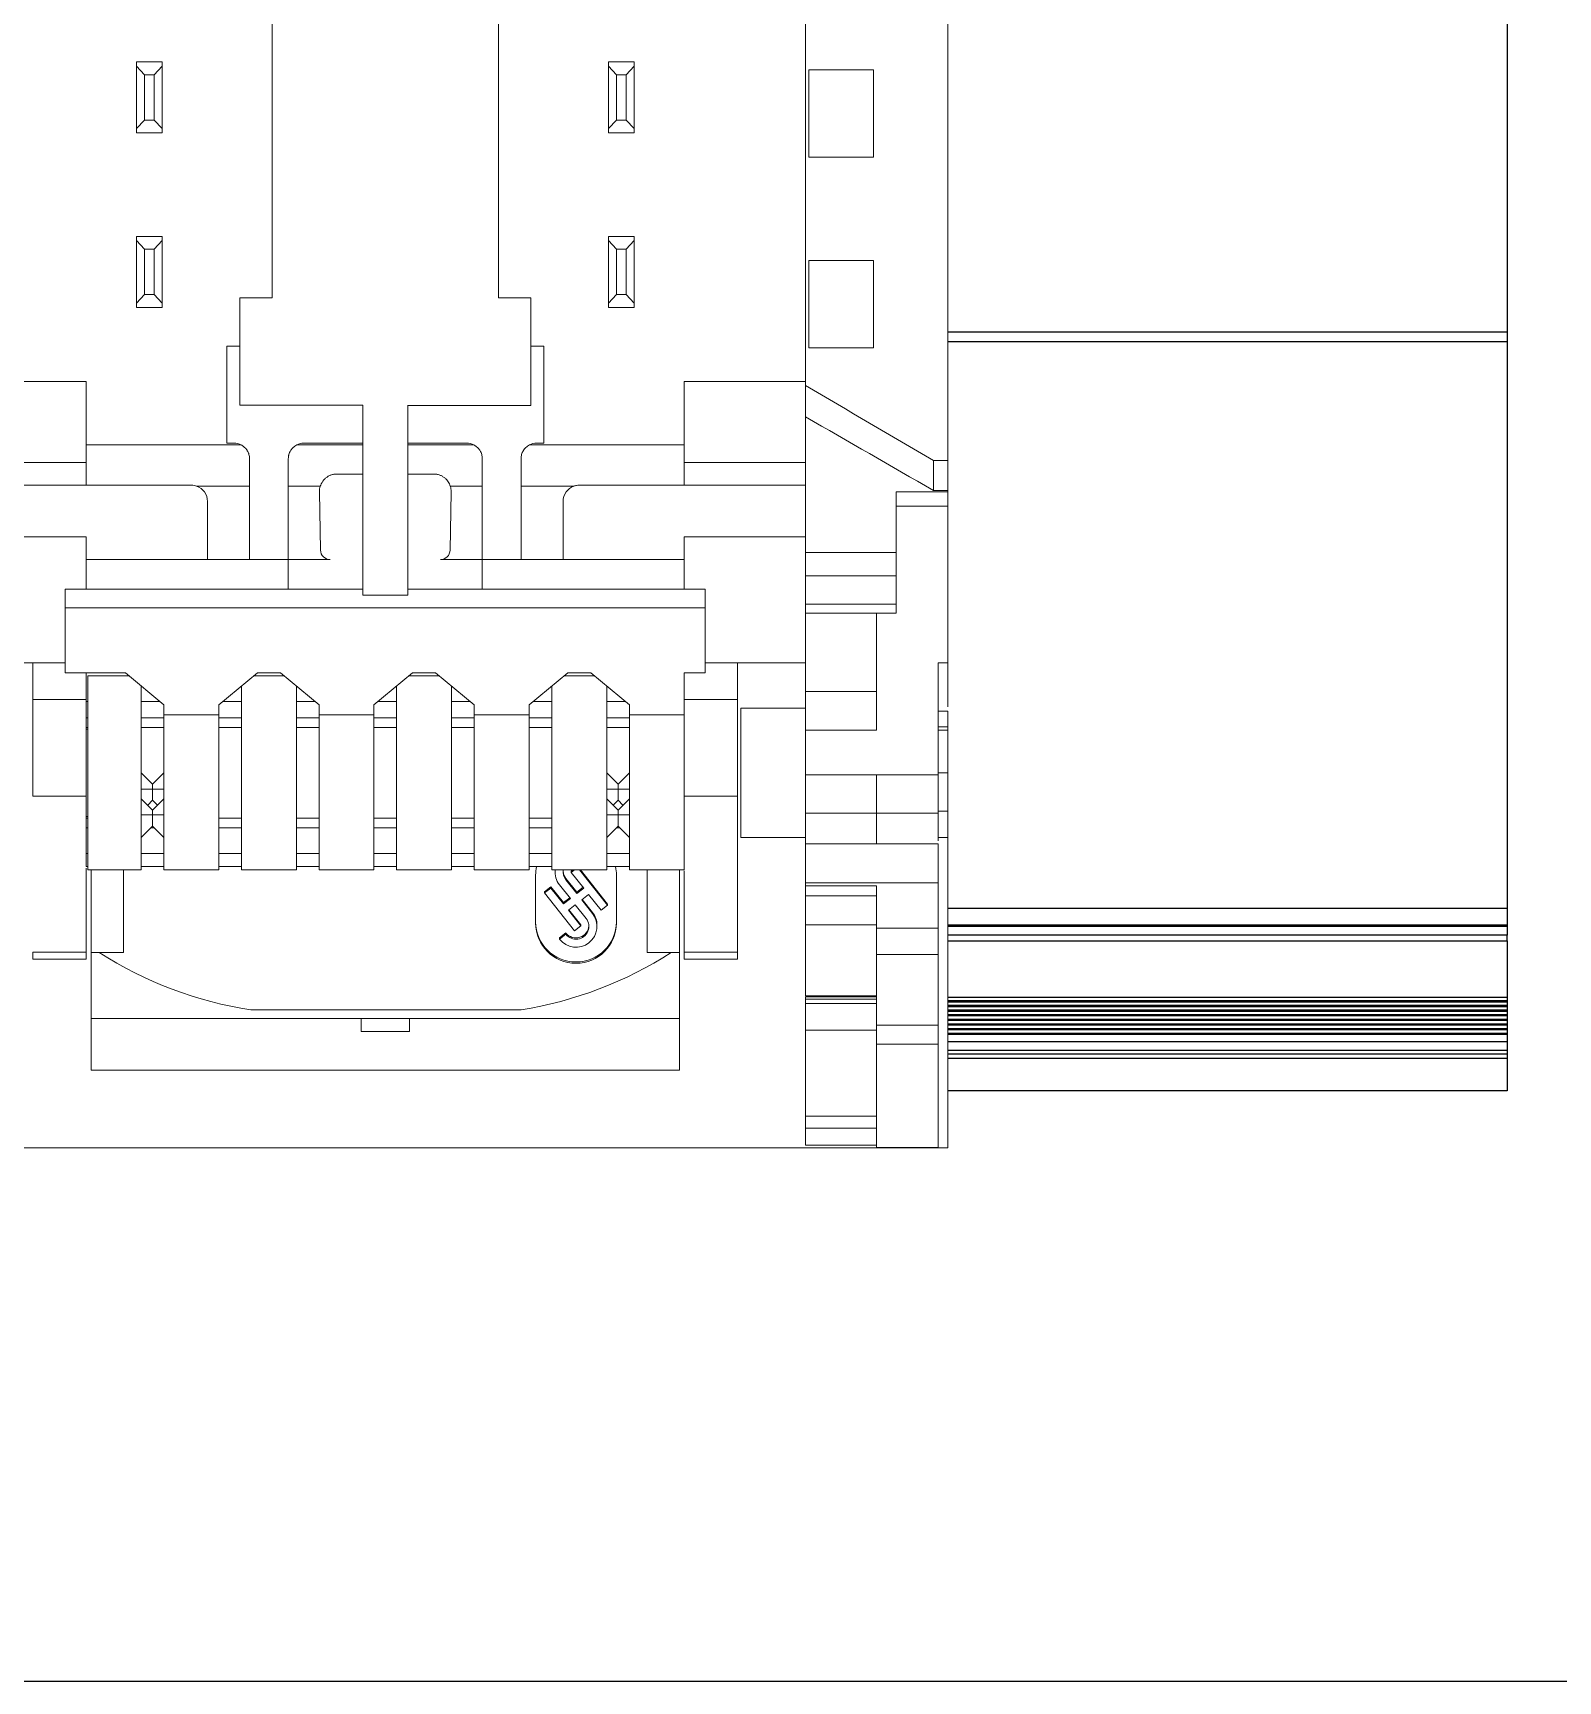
# Model space of a CAD drawing. Header units: millimetres. Extents: x 42151 to 59780, y 37376 to 44547.
# Drawn here: x 48350.3 to 48397.5, y 43154.7 to 43205.7 of the extents above; entities that cross this region are included whole.
import ezdxf

# ---------------------------------------------------------------- set-up
doc = ezdxf.new("R2010")
doc.units = ezdxf.units.MM
doc.set_wipeout_variables(frame=1)
doc.layers.add('000-PI-Oprema', color=30, linetype='Continuous', lineweight=5)
doc.layers.add('002-PI-Kabelska kanalica', color=150, linetype='Continuous')
doc.layers.add('004-PI-DIN Šina', color=3, linetype='Continuous')

# ---------------------------------------------------------------- blocks, each defined once
blk = doc.blocks.new('*U135')
at = {"layer": '002-PI-Kabelska kanalica'}
blk.add_line((-20, -100), (-20, 519), dxfattribs=at)
blk = doc.blocks.new('*U117')
at = {"layer": '004-PI-DIN Šina'}
for p, q in [((297.61, -0.6), (297.61, -50.149)), ((297.61, -50.15), (-241.3, -50.15)), ((297.61, -50.45), (-241.3, -50.45)), ((297.61, -50.15), (297.61, -50.45)), ((297.61, -50.45), (297.61, -67.987)), ((297.61, -67.987), (-241.3, -67.987)), ((297.61, -67.987), (297.61, -68.487)), ((-241.3, -68.487), (297.61, -68.487)), ((297.61, -68.535), (-241.3, -68.535)), ((297.61, -68.808), (-241.3, -68.808)), ((297.61, -68.487), (297.61, -68.535)), ((297.61, -68.535), (297.61, -68.808)), ((297.61, -68.982), (297.61, -68.808)), ((-241.3, -68.982), (297.61, -68.982)), ((297.61, -68.982), (297.61, -70.733)), ((297.61, -70.733), (-241.3, -70.733)), ((297.61, -70.842), (-241.3, -70.842)), ((297.61, -70.844), (-241.3, -70.844)), ((297.61, -70.878), (-241.3, -70.878)), ((297.61, -70.733), (297.61, -70.842)), ((297.61, -70.844), (297.61, -70.842)), ((297.61, -70.844), (297.61, -70.878)), ((297.61, -70.878), (297.61, -70.986)), ((297.61, -70.986), (-241.3, -70.986)), ((297.61, -70.987), (-241.3, -70.987)), ((297.61, -71.021), (-241.3, -71.021)), ((297.61, -71.129), (-241.3, -71.129)), ((297.61, -71.131), (-241.3, -71.131)), ((297.61, -71.165), (-241.3, -71.165)), ((297.61, -71.273), (-241.3, -71.273)), ((297.61, -71.274), (-241.3, -71.274)), ((297.61, -71.308), (-241.3, -71.308)), ((297.61, -70.987), (297.61, -70.986)), ((297.61, -70.987), (297.61, -71.021)), ((297.61, -71.021), (297.61, -71.129)), ((297.61, -71.129), (297.61, -71.131)), ((297.61, -71.131), (297.61, -71.165)), ((297.61, -71.165), (297.61, -71.273)), ((297.61, -71.274), (297.61, -71.273)), ((297.61, -71.274), (297.61, -71.308)), ((297.61, -71.308), (297.61, -71.416)), ((297.61, -71.416), (-241.3, -71.416)), ((297.61, -71.418), (-241.3, -71.418)), ((297.61, -71.452), (-241.3, -71.452)), ((297.61, -71.56), (-241.3, -71.56)), ((297.61, -71.562), (-241.3, -71.562)), ((297.61, -71.595), (-241.3, -71.595)), ((297.61, -71.703), (-241.3, -71.703)), ((297.61, -71.705), (-241.3, -71.705)), ((297.61, -71.739), (-241.3, -71.739)), ((297.61, -71.847), (-241.3, -71.847)), ((297.61, -71.849), (-241.3, -71.849)), ((297.61, -71.883), (-241.3, -71.883)), ((297.61, -71.418), (297.61, -71.416)), ((297.61, -71.418), (297.61, -71.452)), ((297.61, -71.452), (297.61, -71.56)), ((297.61, -71.562), (297.61, -71.56)), ((297.61, -71.562), (297.61, -71.595)), ((297.61, -71.595), (297.61, -71.703)), ((297.61, -71.705), (297.61, -71.703)), ((297.61, -71.705), (297.61, -71.739)), ((297.61, -71.739), (297.61, -71.847)), ((297.61, -71.847), (297.61, -71.849)), ((297.61, -71.849), (297.61, -71.883)), ((297.61, -71.883), (297.61, -72.107)), ((297.61, -72.107), (-241.3, -72.107)), ((297.61, -72.38), (-241.3, -72.38)), ((297.61, -72.107), (297.61, -72.38)), ((297.61, -72.38), (297.61, -72.492)), ((297.61, -72.492), (-241.3, -72.492)), ((297.61, -72.628), (-241.3, -72.628)), ((297.61, -72.492), (297.61, -72.628)), ((297.61, -72.628), (297.61, -73.62)), ((297.61, -73.62), (-241.3, -73.62))]:
    blk.add_line(p, q, dxfattribs=at)
blk = doc.blocks.new('6ES7532-5HD00-0AB0')
blk.add_wipeout([(0.725, 61.733), (35.525, 61.733), (35.525, -85.267), (0.725, -85.267)]).dxf.layer = '000-PI-Oprema'
at = {"layer": '000-PI-Oprema'}
for p, q in [((35.525, 49.414), (35.525, -64.005)), ((31.125, -61.682), (31.125, 47.133)), ((14.625, -58.967), (14.625, 41.933)), ((21.625, 41.933), (21.625, -58.967)), ((10.425, -51.667), (11.225, -51.667)), ((10.425, -51.8), (10.425, -51.667)), ((10.675, -52.067), (10.425, -51.8)), ((10.425, -53.734), (10.425, -51.8)), ((11.225, -51.8), (10.975, -52.067)), ((11.225, -51.667), (11.225, -51.8)), ((11.225, -51.8), (11.225, -53.734)), ((25.025, -51.667), (25.825, -51.667)), ((25.025, -51.8), (25.025, -51.667)), ((25.025, -53.734), (25.025, -51.8)), ((25.275, -52.067), (25.025, -51.8)), ((25.825, -51.8), (25.575, -52.067)), ((25.825, -51.667), (25.825, -51.8)), ((25.825, -51.8), (25.825, -53.734)), ((31.225, -54.612), (31.225, -51.911)), ((31.225, -51.911), (33.225, -51.911)), ((33.225, -54.612), (33.225, -51.911)), ((10.975, -52.067), (10.675, -52.067)), ((10.675, -52.067), (10.675, -53.467)), ((10.975, -53.467), (10.975, -52.067)), ((25.275, -52.067), (25.275, -53.467)), ((25.575, -52.067), (25.275, -52.067)), ((25.575, -53.467), (25.575, -52.067)), ((10.425, -53.734), (10.675, -53.467)), ((10.675, -53.467), (10.975, -53.467)), ((10.975, -53.467), (11.225, -53.734)), ((25.025, -53.734), (25.275, -53.467)), ((25.275, -53.467), (25.575, -53.467)), ((25.575, -53.467), (25.825, -53.734)), ((10.425, -53.867), (10.425, -53.734)), ((11.225, -53.867), (10.425, -53.867)), ((11.225, -53.734), (11.225, -53.867)), ((25.025, -53.867), (25.025, -53.734)), ((25.825, -53.867), (25.025, -53.867)), ((25.825, -53.734), (25.825, -53.867)), ((31.225, -54.617), (31.225, -54.612)), ((31.225, -54.612), (33.225, -54.612)), ((31.225, -54.617), (33.225, -54.617)), ((33.225, -54.617), (33.225, -54.612)), ((10.425, -57.067), (11.225, -57.067)), ((10.425, -57.2), (10.425, -57.067)), ((11.225, -57.067), (11.225, -57.2)), ((25.025, -57.067), (25.825, -57.067)), ((25.025, -57.2), (25.025, -57.067)), ((25.825, -57.067), (25.825, -57.2)), ((10.675, -57.467), (10.425, -57.2)), ((10.425, -59.134), (10.425, -57.2)), ((10.975, -57.467), (10.675, -57.467)), ((10.675, -57.467), (10.675, -58.867)), ((11.225, -57.2), (10.975, -57.467)), ((10.975, -58.867), (10.975, -57.467)), ((11.225, -57.2), (11.225, -59.134)), ((25.025, -59.134), (25.025, -57.2)), ((25.275, -57.467), (25.025, -57.2)), ((25.275, -57.467), (25.275, -58.867)), ((25.575, -57.467), (25.275, -57.467)), ((25.825, -57.2), (25.575, -57.467)), ((25.575, -58.867), (25.575, -57.467)), ((25.825, -57.2), (25.825, -59.134)), ((31.225, -60.514), (31.225, -57.813)), ((31.225, -57.813), (33.225, -57.813)), ((33.225, -60.514), (33.225, -57.813)), ((10.425, -59.134), (10.675, -58.867)), ((10.425, -59.267), (10.425, -59.134)), ((10.675, -58.867), (10.975, -58.867)), ((10.975, -58.867), (11.225, -59.134)), ((11.225, -59.134), (11.225, -59.267)), ((13.625, -58.967), (14.625, -58.967)), ((13.625, -62.292), (13.625, -58.967)), ((21.625, -58.967), (22.625, -58.967)), ((22.625, -58.967), (22.625, -62.296)), ((25.025, -59.134), (25.275, -58.867)), ((25.025, -59.267), (25.025, -59.134)), ((25.275, -58.867), (25.575, -58.867)), ((25.575, -58.867), (25.825, -59.134)), ((25.825, -59.134), (25.825, -59.267)), ((11.225, -59.267), (10.425, -59.267)), ((25.825, -59.267), (25.025, -59.267)), ((13.225, -60.467), (13.225, -63.467)), ((13.625, -60.467), (13.225, -60.467)), ((23.025, -60.467), (22.625, -60.467)), ((23.025, -63.467), (23.025, -60.467)), ((31.225, -60.517), (31.225, -60.514)), ((31.225, -60.514), (33.225, -60.514)), ((31.225, -60.517), (33.225, -60.517)), ((33.225, -60.517), (33.225, -60.514)), ((8.875, -61.553), (5.125, -61.553)), ((8.875, -61.553), (8.875, -63.521)), ((27.375, -61.553), (27.375, -63.521)), ((27.375, -61.553), (31.125, -61.553)), ((31.125, -62.65), (31.125, -61.682)), ((17.425, -62.292), (13.625, -62.292)), ((17.425, -68.167), (17.425, -62.292)), ((18.825, -62.292), (18.825, -68.167)), ((22.625, -62.296), (18.825, -62.296)), ((31.125, -66.849), (31.125, -62.65)), ((8.875, -64.767), (8.875, -63.521)), ((13.667, -63.521), (8.875, -63.521)), ((13.225, -63.467), (13.445, -63.467)), ((17.425, -63.521), (15.383, -63.521)), ((15.605, -63.467), (17.425, -63.467)), ((18.825, -63.467), (20.645, -63.467)), ((20.867, -63.521), (18.825, -63.521)), ((27.375, -63.521), (22.583, -63.521)), ((22.805, -63.467), (23.025, -63.467)), ((27.375, -64.767), (27.375, -63.521)), ((8.875, -64.06), (5.125, -64.06)), ((13.925, -64.794), (13.925, -63.947)), ((15.125, -63.947), (15.125, -64.794)), ((21.125, -64.794), (21.125, -63.947)), ((22.325, -63.947), (22.325, -64.794)), ((27.375, -64.06), (31.125, -64.06)), ((35.085, -64.005), (35.085, -64.93)), ((35.525, -64.005), (35.085, -64.005)), ((35.525, -64.005), (35.525, -64.93)), ((16.625, -64.421), (17.425, -64.421)), ((18.825, -64.421), (19.625, -64.421)), ((8.875, -64.767), (5.125, -64.767)), ((12.125, -64.767), (8.875, -64.767)), ((13.925, -64.794), (12.288, -64.794)), ((12.625, -67.067), (12.625, -65.267)), ((13.925, -67.067), (13.925, -64.794)), ((15.125, -64.794), (15.125, -67.067)), ((16.114, -64.794), (15.125, -64.794)), ((16.12, -66.772), (16.088, -64.967)), ((20.162, -64.967), (20.13, -66.772)), ((21.125, -64.794), (20.136, -64.794)), ((21.125, -67.067), (21.125, -64.794)), ((22.325, -64.794), (22.325, -67.067)), ((23.962, -64.794), (22.325, -64.794)), ((23.625, -65.267), (23.625, -67.067)), ((27.375, -64.767), (24.125, -64.767)), ((27.375, -64.767), (31.125, -64.767)), ((33.925, -64.97), (33.925, -66.849)), ((33.925, -64.97), (35.525, -64.97)), ((35.525, -64.93), (35.085, -64.93)), ((35.525, -64.93), (35.525, -64.97)), ((35.525, -65.417), (35.525, -64.97)), ((33.925, -65.417), (35.525, -65.417)), ((35.525, -65.417), (35.525, -70.267)), ((8.875, -66.367), (5.125, -66.367)), ((8.875, -67.067), (8.875, -66.367)), ((27.375, -66.367), (27.375, -67.067)), ((27.375, -66.367), (31.125, -66.367)), ((8.875, -67.988), (8.875, -67.067)), ((12.625, -67.067), (8.875, -67.067)), ((13.925, -67.067), (12.625, -67.067)), ((13.925, -67.067), (15.125, -67.067)), ((15.125, -67.988), (15.125, -67.067)), ((16.42, -67.067), (15.125, -67.067)), ((21.125, -67.067), (19.83, -67.067)), ((21.125, -67.067), (21.125, -67.988)), ((21.125, -67.067), (22.325, -67.067)), ((23.625, -67.067), (22.325, -67.067)), ((27.375, -67.067), (23.625, -67.067)), ((27.375, -67.988), (27.375, -67.067)), ((31.125, -67.57), (31.125, -66.849)), ((33.925, -66.849), (31.125, -66.849)), ((33.925, -67.57), (33.925, -66.849)), ((31.125, -68.45), (31.125, -67.57)), ((33.925, -67.57), (31.125, -67.57)), ((33.925, -68.45), (33.925, -67.57)), ((8.225, -67.988), (8.225, -68.558)), ((17.425, -67.988), (8.225, -67.988)), ((18.825, -68.167), (17.425, -68.167)), ((28.025, -67.988), (18.825, -67.988)), ((28.025, -67.988), (28.025, -68.558)), ((28.025, -68.558), (8.225, -68.558)), ((8.225, -70.567), (8.225, -68.558)), ((28.025, -70.567), (28.025, -68.558)), ((31.125, -68.727), (31.125, -68.45)), ((33.925, -68.45), (31.125, -68.45)), ((31.125, -71.145), (31.125, -68.727)), ((33.925, -68.727), (31.125, -68.727)), ((33.325, -72.346), (33.325, -68.727)), ((33.925, -68.727), (33.925, -68.45)), ((8.225, -70.267), (5.125, -70.267)), ((7.225, -70.267), (7.225, -71.396)), ((28.025, -70.267), (31.125, -70.267)), ((29.025, -70.267), (29.025, -71.396)), ((35.225, -73.728), (35.225, -70.267)), ((35.525, -70.267), (35.225, -70.267)), ((35.525, -70.267), (35.525, -71.628)), ((8.225, -70.567), (10.083, -70.567)), ((8.875, -70.567), (8.875, -71.463)), ((8.925, -76.667), (8.925, -70.667)), ((10.202, -70.667), (8.925, -70.667)), ((10.083, -70.567), (11.275, -71.567)), ((12.975, -71.567), (14.167, -70.567)), ((15.002, -70.667), (14.048, -70.667)), ((14.167, -70.567), (14.883, -70.567)), ((14.883, -70.567), (16.075, -71.567)), ((17.775, -71.567), (18.967, -70.567)), ((19.802, -70.667), (18.848, -70.667)), ((18.967, -70.567), (19.683, -70.567)), ((19.683, -70.567), (20.875, -71.567)), ((22.575, -71.567), (23.767, -70.567)), ((24.602, -70.667), (23.648, -70.667)), ((23.767, -70.567), (24.483, -70.567)), ((24.483, -70.567), (25.675, -71.567)), ((27.375, -70.567), (27.375, -71.867)), ((28.025, -70.567), (27.375, -70.567)), ((10.575, -76.667), (10.575, -70.98)), ((13.675, -76.667), (13.675, -70.98)), ((15.375, -76.667), (15.375, -70.98)), ((18.475, -76.667), (18.475, -70.98)), ((20.175, -76.667), (20.175, -70.98)), ((23.275, -76.667), (23.275, -70.98)), ((24.975, -76.667), (24.975, -70.98)), ((31.125, -72.346), (31.125, -71.146)), ((33.325, -71.146), (31.125, -71.146)), ((7.225, -71.396), (7.225, -74.391)), ((8.875, -71.396), (7.225, -71.396)), ((8.875, -71.967), (8.875, -71.463)), ((8.925, -71.463), (8.875, -71.463)), ((11.151, -71.463), (10.575, -71.463)), ((11.275, -71.567), (11.275, -71.867)), ((11.275, -76.667), (11.275, -71.867)), ((12.975, -71.867), (11.275, -71.867)), ((12.975, -71.867), (12.975, -71.567)), ((12.975, -76.667), (12.975, -71.867)), ((13.675, -71.463), (13.099, -71.463)), ((15.951, -71.463), (15.375, -71.463)), ((16.075, -71.567), (16.075, -71.867)), ((16.075, -76.667), (16.075, -71.867)), ((17.775, -71.867), (16.075, -71.867)), ((17.775, -71.867), (17.775, -71.567)), ((17.775, -76.667), (17.775, -71.867)), ((18.475, -71.463), (17.899, -71.463)), ((20.751, -71.463), (20.175, -71.463)), ((20.875, -71.567), (20.875, -71.867)), ((20.875, -76.667), (20.875, -71.867)), ((22.575, -71.867), (20.875, -71.867)), ((22.575, -71.867), (22.575, -71.567)), ((22.575, -76.667), (22.575, -71.867)), ((23.275, -71.463), (22.699, -71.463)), ((25.551, -71.463), (24.975, -71.463)), ((25.675, -71.567), (25.675, -71.867)), ((25.675, -76.667), (25.675, -71.867)), ((27.375, -71.867), (25.675, -71.867)), ((27.375, -71.396), (29.025, -71.396)), ((27.375, -76.667), (27.375, -71.867)), ((29.025, -71.396), (29.025, -74.391)), ((29.125, -71.667), (29.125, -75.081)), ((31.125, -71.667), (29.125, -71.667)), ((35.525, -71.754), (35.225, -71.754)), ((8.875, -72.267), (8.875, -71.967)), ((8.925, -71.967), (8.875, -71.967)), ((8.875, -72.267), (8.875, -72.317)), ((8.875, -72.267), (8.925, -72.267)), ((8.875, -72.317), (8.875, -75.017)), ((8.925, -72.317), (8.875, -72.317)), ((11.275, -71.967), (10.575, -71.967)), ((10.575, -72.267), (11.275, -72.267)), ((13.675, -71.967), (12.975, -71.967)), ((12.975, -72.267), (13.675, -72.267)), ((16.075, -71.967), (15.375, -71.967)), ((15.375, -72.267), (16.075, -72.267)), ((18.475, -71.967), (17.775, -71.967)), ((17.775, -72.267), (18.475, -72.267)), ((20.875, -71.967), (20.175, -71.967)), ((20.175, -72.267), (20.875, -72.267)), ((23.275, -71.967), (22.575, -71.967)), ((22.575, -72.267), (23.275, -72.267)), ((25.675, -71.967), (24.975, -71.967)), ((24.975, -72.267), (25.675, -72.267)), ((31.125, -73.728), (31.125, -72.346)), ((31.125, -72.346), (33.325, -72.346)), ((35.225, -72.248), (35.525, -72.248)), ((10.925, -74.017), (10.575, -73.667)), ((10.925, -74.017), (11.275, -73.667)), ((25.325, -74.017), (24.975, -73.667)), ((25.325, -74.017), (25.675, -73.667)), ((31.125, -74.915), (31.125, -73.728)), ((31.125, -73.728), (33.325, -73.728)), ((35.225, -73.667), (35.525, -73.667)), ((8.875, -74.391), (7.225, -74.391)), ((10.925, -74.167), (10.575, -74.167)), ((10.925, -74.167), (10.925, -74.017)), ((10.925, -74.167), (10.925, -74.517)), ((10.925, -74.167), (11.275, -74.167)), ((25.325, -74.167), (24.975, -74.167)), ((25.325, -74.167), (25.325, -74.017)), ((25.325, -74.167), (25.325, -74.517)), ((25.325, -74.167), (25.675, -74.167)), ((27.375, -74.391), (29.025, -74.391)), ((10.925, -74.817), (10.575, -74.467)), ((10.775, -74.667), (10.925, -74.517)), ((10.925, -74.817), (11.275, -74.467)), ((10.925, -74.517), (11.075, -74.667)), ((10.925, -74.817), (10.925, -74.967)), ((25.325, -74.817), (24.975, -74.467)), ((25.175, -74.667), (25.325, -74.517)), ((25.325, -74.817), (25.675, -74.467)), ((25.325, -74.517), (25.475, -74.667)), ((25.325, -74.817), (25.325, -74.967)), ((31.125, -75.867), (31.125, -74.915)), ((31.125, -74.915), (33.325, -74.915)), ((35.225, -74.848), (35.525, -74.848)), ((35.525, -75.667), (35.525, -74.848)), ((8.875, -75.017), (8.875, -75.067)), ((8.875, -75.017), (8.925, -75.017)), ((8.875, -75.367), (8.875, -75.067)), ((8.875, -75.067), (8.925, -75.067)), ((8.875, -76.167), (8.875, -75.367)), ((8.925, -75.367), (8.875, -75.367)), ((10.925, -74.967), (10.575, -74.967)), ((10.575, -75.667), (10.925, -75.317)), ((10.975, -75.367), (10.875, -75.367)), ((10.925, -74.967), (10.925, -75.317)), ((10.925, -74.967), (11.275, -74.967)), ((10.925, -75.317), (11.275, -75.667)), ((12.975, -75.067), (13.675, -75.067)), ((13.675, -75.367), (12.975, -75.367)), ((15.375, -75.067), (16.075, -75.067)), ((16.075, -75.367), (15.375, -75.367)), ((17.775, -75.067), (18.475, -75.067)), ((18.475, -75.367), (17.775, -75.367)), ((20.175, -75.067), (20.875, -75.067)), ((20.875, -75.367), (20.175, -75.367)), ((22.575, -75.067), (23.275, -75.067)), ((23.275, -75.367), (22.575, -75.367)), ((25.325, -74.967), (24.975, -74.967)), ((24.975, -75.667), (25.325, -75.317)), ((25.375, -75.367), (25.275, -75.367)), ((25.325, -74.967), (25.325, -75.317)), ((25.325, -74.967), (25.675, -74.967)), ((25.325, -75.317), (25.675, -75.667)), ((29.125, -75.081), (29.125, -75.667)), ((29.125, -75.667), (31.125, -75.667)), ((31.125, -75.867), (31.125, -77.067)), ((31.125, -75.867), (33.325, -75.867)), ((35.225, -75.667), (35.525, -75.667)), ((35.225, -75.867), (35.225, -77.067)), ((35.525, -75.667), (35.525, -85.267)), ((8.875, -76.567), (8.875, -76.167)), ((8.925, -76.167), (8.875, -76.167)), ((11.275, -76.167), (10.575, -76.167)), ((13.675, -76.167), (12.975, -76.167)), ((16.075, -76.167), (15.375, -76.167)), ((18.475, -76.167), (17.775, -76.167)), ((20.875, -76.167), (20.175, -76.167)), ((23.275, -76.167), (22.575, -76.167)), ((25.675, -76.167), (24.975, -76.167)), ((8.925, -76.567), (8.875, -76.567)), ((8.925, -76.667), (10.575, -76.667)), ((9.025, -79.227), (9.025, -76.667)), ((10.025, -79.227), (10.025, -76.667)), ((11.275, -76.567), (10.575, -76.567)), ((11.275, -76.667), (12.975, -76.667)), ((13.675, -76.567), (12.975, -76.567)), ((13.675, -76.667), (15.375, -76.667)), ((16.075, -76.567), (15.375, -76.567)), ((16.075, -76.667), (17.775, -76.667)), ((18.475, -76.567), (17.775, -76.567)), ((18.475, -76.667), (20.175, -76.667)), ((20.875, -76.567), (20.175, -76.567)), ((20.875, -76.667), (22.575, -76.667)), ((23.275, -76.567), (22.575, -76.567)), ((22.775, -76.831), (22.775, -78.318)), ((23.275, -76.667), (24.975, -76.667)), ((23.376, -76.691), (23.376, -76.731)), ((24.047, -77.361), (23.711, -76.935)), ((23.711, -76.935), (23.711, -76.974)), ((24.047, -77.4), (23.711, -76.974)), ((23.928, -76.667), (23.878, -76.706)), ((23.978, -76.667), (23.878, -76.745)), ((23.878, -76.706), (23.878, -76.745)), ((23.878, -76.745), (24.262, -77.233)), ((24.998, -77.764), (24.134, -76.667)), ((24.998, -77.725), (24.164, -76.667)), ((25.675, -76.567), (24.975, -76.567)), ((25.275, -78.318), (25.275, -76.831)), ((25.675, -76.667), (27.375, -76.667)), ((26.225, -76.667), (26.225, -79.227)), ((27.225, -79.227), (27.225, -76.667)), ((23.249, -77.193), (23.052, -77.345)), ((23.249, -77.232), (23.052, -77.384)), ((23.052, -77.345), (23.052, -77.384)), ((23.052, -77.384), (23.975, -78.556)), ((23.634, -77.681), (23.249, -77.193)), ((23.249, -77.193), (23.249, -77.232)), ((23.634, -77.72), (23.249, -77.232)), ((23.514, -77.127), (23.85, -77.553)), ((24.243, -77.209), (24.047, -77.361)), ((24.262, -77.233), (24.047, -77.4)), ((24.047, -77.361), (24.047, -77.4)), ((24.2, -77.596), (24.416, -77.428)), ((24.416, -77.428), (24.801, -77.917)), ((31.125, -77.167), (31.125, -77.067)), ((31.125, -77.067), (35.225, -77.067)), ((31.125, -77.467), (31.125, -77.167)), ((31.125, -77.167), (33.325, -77.167)), ((31.125, -78.365), (31.125, -77.467)), ((31.125, -77.467), (33.325, -77.467)), ((33.325, -78.468), (33.325, -77.167)), ((35.225, -78.468), (35.225, -77.067)), ((23.83, -77.529), (23.634, -77.681)), ((23.85, -77.553), (23.634, -77.72)), ((23.634, -77.681), (23.634, -77.72)), ((23.788, -77.915), (24.003, -77.748)), ((24.172, -78.404), (23.788, -77.915)), ((24.172, -78.365), (23.807, -77.901)), ((24.003, -77.748), (24.339, -78.175)), ((24.536, -78.022), (24.2, -77.596)), ((24.536, -77.983), (24.22, -77.581)), ((24.536, -77.983), (24.536, -78.022)), ((24.801, -77.917), (24.998, -77.764)), ((24.998, -77.725), (24.998, -77.764)), ((23.975, -78.556), (24.172, -78.404)), ((24.172, -78.365), (24.172, -78.404)), ((24.674, -78.418), (24.674, -78.379)), ((31.125, -80.566), (31.125, -78.365)), ((31.125, -78.365), (33.325, -78.365)), ((33.325, -79.285), (33.325, -78.468)), ((33.325, -78.468), (35.225, -78.468)), ((35.225, -79.285), (35.225, -78.468)), ((23.711, -78.622), (23.514, -78.775)), ((23.711, -78.662), (23.514, -78.814)), ((23.514, -78.775), (23.514, -78.814)), ((23.711, -78.622), (23.711, -78.662)), ((7.225, -79.434), (7.225, -79.216)), ((8.875, -79.216), (7.225, -79.216)), ((7.225, -79.434), (8.875, -79.434)), ((8.875, -79.434), (8.875, -79.216)), ((9.025, -81.267), (9.025, -79.227)), ((9.025, -79.227), (9.025, -79.227)), ((9.025, -79.227), (9.276, -79.227)), ((9.025, -79.227), (10.025, -79.227)), ((9.276, -79.227), (10.025, -79.227)), ((10.025, -79.227), (10.025, -79.227)), ((26.225, -79.227), (26.225, -79.227)), ((26.225, -79.227), (26.974, -79.227)), ((26.225, -79.227), (27.225, -79.227)), ((26.974, -79.227), (27.225, -79.227)), ((27.225, -81.267), (27.225, -79.227)), ((27.225, -79.227), (27.225, -79.227)), ((27.375, -79.434), (27.375, -79.216)), ((27.375, -79.216), (29.025, -79.216)), ((27.375, -79.434), (29.025, -79.434)), ((29.025, -79.434), (29.025, -79.216)), ((33.325, -79.285), (33.325, -81.472)), ((33.325, -79.285), (35.225, -79.285)), ((35.225, -79.285), (35.225, -81.472)), ((31.125, -80.566), (33.325, -80.566)), ((13.969, -80.999), (22.324, -80.999)), ((31.125, -80.602), (31.125, -80.595)), ((33.325, -80.595), (31.125, -80.595)), ((31.125, -80.667), (31.125, -80.602)), ((31.125, -80.602), (33.325, -80.602)), ((31.125, -80.667), (31.125, -80.804)), ((31.125, -80.667), (33.325, -80.667)), ((31.125, -80.804), (31.125, -81.629)), ((31.125, -80.804), (33.325, -80.804)), ((9.025, -82.867), (9.025, -81.267)), ((9.025, -81.267), (27.225, -81.267)), ((17.375, -81.267), (17.375, -81.671)), ((18.875, -81.267), (18.875, -81.671)), ((27.225, -82.867), (27.225, -81.267)), ((33.325, -82.058), (33.325, -81.472)), ((33.325, -81.472), (35.225, -81.472)), ((35.225, -82.058), (35.225, -81.472)), ((17.375, -81.671), (18.875, -81.671)), ((31.125, -81.629), (31.125, -84.294)), ((31.125, -81.629), (33.325, -81.629)), ((33.325, -82.058), (35.225, -82.058)), ((9.025, -82.867), (27.225, -82.867)), ((31.125, -84.294), (31.125, -84.661)), ((31.125, -84.294), (33.325, -84.294)), ((31.125, -84.661), (31.125, -85.191)), ((31.125, -84.661), (33.325, -84.661)), ((33.325, -84.661), (33.325, -85.191)), ((33.926, -85.267), (2.666, -85.267)), ((31.125, -85.191), (31.125, -85.191)), ((31.125, -85.191), (33.325, -85.191)), ((31.125, -85.191), (33.325, -85.191)), ((33.325, -85.255), (35.225, -85.255)), ((33.325, -85.255), (35.225, -85.255)), ((35.525, -85.267), (33.926, -85.267))]:
    blk.add_line(p, q, dxfattribs=at)
for centre, radius, start, end in [((13.445, -63.947), 0.48, 62.4533, 90), ((15.605, -63.947), 0.48, 90, 117.5467), ((20.645, -63.947), 0.48, 62.4533, 90), ((22.805, -63.947), 0.48, 90, 117.5467), ((12.125, -65.267), 0.5, 0, 71.0116), ((24.125, -65.267), 0.5, 108.9884, 180), ((16.42, -66.767), 0.3, 181, 270), ((19.83, -66.767), 0.3, 270, 359)]:
    blk.add_arc(centre, radius, start, end, dxfattribs=at)
for centre, major_axis, start_param, end_param in [((24.025, -76.831), (1.25, 0), 2.927081, 3.141593), ((24.025, -76.731), (0.649, 0), 3.042589, 3.804818), ((24.025, -76.691), (0.649, 0), 3.103604, 3.141549), ((24.025, -76.731), (-0.399, 0), 6.121742, 6.94641), ((24.025, -76.691), (-0.399, 0), 0.049486, 0.663225), ((24.025, -76.831), (1.25, 0), 0, 0.214512), ((24.025, -78.379), (0.649, 0), 6.283142, 6.94641), ((24.025, -78.279), (1.25, 0), 3.141593, 6.283185), ((24.025, -78.318), (1.25, 0), 3.141593, 6.283185), ((24.025, -78.418), (0.649, 0), 3.804818, 6.94641), ((24.025, -78.418), (-0.399, 0), 0.663225, 3.804818), ((24.025, -78.379), (-0.399, 0), 0.663225, 3.092069), ((15.791, -69.263), (11.977, 0), 4.137237, 4.559632), ((20.387, -69.122), (12.135, 0), 4.872685, 5.28613)]:
    blk.add_ellipse(centre, major_axis=major_axis, ratio=0.991445, start_param=start_param, end_param=end_param, dxfattribs=at)
for points, degree in [([(31.125, -61.682), (32.445, -62.457), (33.765, -63.231), (35.085, -64.005)], 3), ([(35.085, -64.93), (33.765, -64.17), (32.445, -63.41), (31.125, -62.65)], 3), ([(35.525, -71.754), (35.525, -71.755), (35.525, -71.918), (35.525, -72.248)], 3), ([(35.225, -72.348), (35.525, -72.348)], 1), ([(35.525, -72.248), (35.525, -72.28), (35.525, -72.313), (35.525, -72.348)], 3), ([(33.325, -73.728), (35.225, -73.728)], 1), ([(33.325, -74.294), (33.325, -74.107), (33.325, -73.918), (33.325, -73.728)], 3), ([(35.225, -74.915), (35.225, -74.492), (35.225, -74.081), (35.225, -73.728)], 3), ([(33.325, -74.757), (33.325, -74.607), (33.325, -74.451), (33.325, -74.294)], 3), ([(33.325, -74.915), (33.325, -74.863), (33.325, -74.811), (33.325, -74.757)], 3), ([(33.325, -74.915), (35.225, -74.915)], 1), ([(35.225, -75.771), (35.225, -75.479), (35.225, -75.183), (35.225, -74.915)], 3), ([(33.325, -75.867), (35.225, -75.867)], 1), ([(35.225, -85.255), (35.225, -85.214), (35.225, -84.924), (35.225, -83.859), (35.225, -82.728), (35.225, -82.058)], 3), ([(33.325, -85.255), (33.325, -85.243), (33.325, -85.222), (33.325, -85.191)], 3)]:
    blk.add_open_spline(points, degree=degree, dxfattribs=at)
for points, knots in [([(13.925, -63.947), (13.925, -63.925), (13.924, -63.904), (13.918, -63.862), (13.914, -63.841), (13.905, -63.809), (13.902, -63.799), (13.894, -63.778), (13.89, -63.768), (13.878, -63.738), (13.868, -63.719), (13.851, -63.691), (13.845, -63.681), (13.832, -63.663), (13.826, -63.655), (13.805, -63.629), (13.79, -63.613), (13.758, -63.583), (13.741, -63.569), (13.715, -63.55), (13.705, -63.544), (13.686, -63.532), (13.677, -63.526), (13.667, -63.521)], [0, 0, 0, 0, 0.125, 0.125, 0.25, 0.25, 0.3125, 0.3125, 0.375, 0.375, 0.5, 0.5, 0.5625, 0.5625, 0.625, 0.625, 0.75, 0.75, 0.875, 0.875, 0.9375, 0.9375, 1, 1, 1, 1]), ([(15.383, -63.521), (15.364, -63.531), (15.345, -63.543), (15.318, -63.562), (15.309, -63.569), (15.292, -63.583), (15.284, -63.59), (15.26, -63.612), (15.245, -63.628), (15.225, -63.654), (15.218, -63.663), (15.205, -63.681), (15.199, -63.69), (15.171, -63.737), (15.154, -63.777), (15.14, -63.829), (15.137, -63.84), (15.133, -63.861), (15.131, -63.872), (15.126, -63.904), (15.125, -63.925), (15.125, -63.947)], [0, 0, 0, 0, 0.125, 0.125, 0.1875, 0.1875, 0.25, 0.25, 0.375, 0.375, 0.4375, 0.4375, 0.5, 0.5, 0.75, 0.75, 0.8125, 0.8125, 0.875, 0.875, 1, 1, 1, 1]), ([(21.125, -63.947), (21.125, -63.904), (21.119, -63.861), (21.102, -63.799), (21.095, -63.778), (21.078, -63.738), (21.068, -63.718), (21.051, -63.69), (21.045, -63.681), (21.032, -63.663), (21.026, -63.654), (21.005, -63.629), (20.975, -63.596), (20.941, -63.569), (20.914, -63.549), (20.905, -63.543), (20.886, -63.532), (20.877, -63.526), (20.867, -63.521)], [0, 0, 0, 0, 0.25, 0.25, 0.375, 0.375, 0.5, 0.5, 0.5625, 0.5625, 0.625, 0.625, 0.75, 0.875, 0.875, 0.9375, 0.9375, 1, 1, 1, 1]), ([(22.583, -63.521), (22.563, -63.532), (22.545, -63.543), (22.509, -63.568), (22.492, -63.582), (22.468, -63.605), (22.46, -63.613), (22.445, -63.629), (22.438, -63.637), (22.418, -63.663), (22.405, -63.681), (22.388, -63.709), (22.383, -63.718), (22.373, -63.738), (22.368, -63.748), (22.355, -63.778), (22.341, -63.819), (22.332, -63.861), (22.328, -63.893), (22.327, -63.904), (22.325, -63.925), (22.325, -63.936), (22.325, -63.947)], [0, 0, 0, 0, 0.125, 0.125, 0.25, 0.25, 0.3125, 0.3125, 0.375, 0.375, 0.5, 0.5, 0.5625, 0.5625, 0.625, 0.625, 0.75, 0.875, 0.875, 0.9375, 0.9375, 1, 1, 1, 1]), ([(16.114, -64.794), (16.121, -64.772), (16.129, -64.75), (16.145, -64.717), (16.151, -64.706), (16.163, -64.684), (16.17, -64.673), (16.184, -64.652), (16.191, -64.641), (16.208, -64.62), (16.217, -64.609), (16.235, -64.589), (16.245, -64.579), (16.265, -64.559), (16.276, -64.55), (16.309, -64.523), (16.333, -64.506), (16.372, -64.484), (16.386, -64.477), (16.413, -64.464), (16.428, -64.458), (16.457, -64.448), (16.472, -64.443), (16.501, -64.435), (16.517, -64.432), (16.562, -64.424), (16.593, -64.421), (16.625, -64.421)], [0, 0, 0, 0, 0.125, 0.125, 0.1875, 0.1875, 0.25, 0.25, 0.3125, 0.3125, 0.375, 0.375, 0.4375, 0.4375, 0.5, 0.5, 0.625, 0.625, 0.6875, 0.6875, 0.75, 0.75, 0.8125, 0.8125, 0.875, 0.875, 1, 1, 1, 1]), ([(19.625, -64.421), (19.657, -64.421), (19.688, -64.424), (19.734, -64.432), (19.749, -64.435), (19.779, -64.443), (19.794, -64.448), (19.837, -64.464), (19.865, -64.476), (19.904, -64.499), (19.916, -64.506), (19.941, -64.523), (19.952, -64.532), (19.975, -64.55), (19.986, -64.56), (20.006, -64.579), (20.016, -64.589), (20.043, -64.62), (20.059, -64.641), (20.088, -64.685), (20.1, -64.707), (20.121, -64.75), (20.129, -64.772), (20.136, -64.794)], [0, 0, 0, 0, 0.125, 0.125, 0.1875, 0.1875, 0.25, 0.25, 0.375, 0.375, 0.4375, 0.4375, 0.5, 0.5, 0.5625, 0.5625, 0.625, 0.625, 0.75, 0.75, 0.875, 0.875, 1, 1, 1, 1]), ([(12.288, -64.794), (12.262, -64.785), (12.236, -64.779), (12.182, -64.769), (12.153, -64.767), (12.125, -64.767)], [0, 0, 0, 0, 0.5, 0.5, 1, 1, 1, 1]), ([(16.088, -64.967), (16.088, -64.938), (16.09, -64.909), (16.098, -64.851), (16.105, -64.822), (16.114, -64.794)], [0, 0, 0, 0, 0.5, 0.5, 1, 1, 1, 1]), ([(20.136, -64.794), (20.145, -64.823), (20.152, -64.851), (20.16, -64.909), (20.162, -64.938), (20.162, -64.967)], [0, 0, 0, 0, 0.5, 0.5, 1, 1, 1, 1]), ([(24.125, -64.767), (24.097, -64.767), (24.069, -64.769), (24.028, -64.776), (24.015, -64.779), (23.988, -64.786), (23.975, -64.79), (23.962, -64.794)], [0, 0, 0, 0, 0.5, 0.5, 0.75, 0.75, 1, 1, 1, 1]), ([(35.525, -72.351), (35.525, -72.487), (35.525, -72.644), (35.525, -73.008), (35.525, -73.224), (35.525, -73.517), (35.525, -73.592), (35.525, -73.667)], [0, 0, 0, 0, 0.390088, 0.390088, 0.846458, 0.846458, 1, 1, 1, 1]), ([(35.525, -73.667), (35.525, -73.86), (35.525, -74.055), (35.525, -74.456), (35.525, -74.665), (35.525, -74.848)], [0, 0, 0, 0, 0.463629, 0.463629, 1, 1, 1, 1]), ([(29.025, -74.391), (29.025, -74.491), (29.025, -74.843), (29.025, -75.829), (29.025, -77.277), (29.025, -78.53), (29.025, -79.216)], [0, 0, 0, 0, 0.244152, 0.498495, 0.752867, 1, 1, 1, 1]), ([(33.325, -75.87), (33.325, -75.783), (33.325, -75.696), (33.325, -75.489), (33.325, -75.371), (33.325, -75.138), (33.325, -75.024), (33.325, -74.915)], [0, 0, 0, 0, 0.268438, 0.268438, 0.634219, 0.634219, 1, 1, 1, 1]), ([(8.875, -76.611), (8.875, -76.845), (8.875, -77.608), (8.875, -78.53), (8.875, -79.216)], [0, 0, 0, 0, 0.329781, 1, 1, 1, 1]), ([(27.375, -76.7), (27.375, -76.909), (27.375, -77.647), (27.375, -78.53), (27.375, -79.216)], [0, 0, 0, 0, 0.300897, 1, 1, 1, 1]), ([(33.325, -84.661), (33.325, -84.426), (33.325, -83.749), (33.325, -82.728), (33.325, -82.058)], [0, 0, 0, 0, 0.445928, 1, 1, 1, 1])]:
    blk.add_open_spline(points, degree=3, knots=knots, dxfattribs=at)

msp = doc.modelspace()

# ---------------------------------------------------------------- block references
at = {"rotation": 270}
msp.add_blockref('*U135', (47952.526, 43134.747), dxfattribs=at)
at = {"layer": '000-PI-Oprema'}
msp.add_blockref('*U117', (48098.326, 43246.632), dxfattribs=at)

# ---------------------------------------------------------------- next in the draw order: block references
msp.add_blockref('6ES7532-5HD00-0AB0', (48343.102, 43256.514), dxfattribs=at)

doc.saveas('drawing.dxf')
